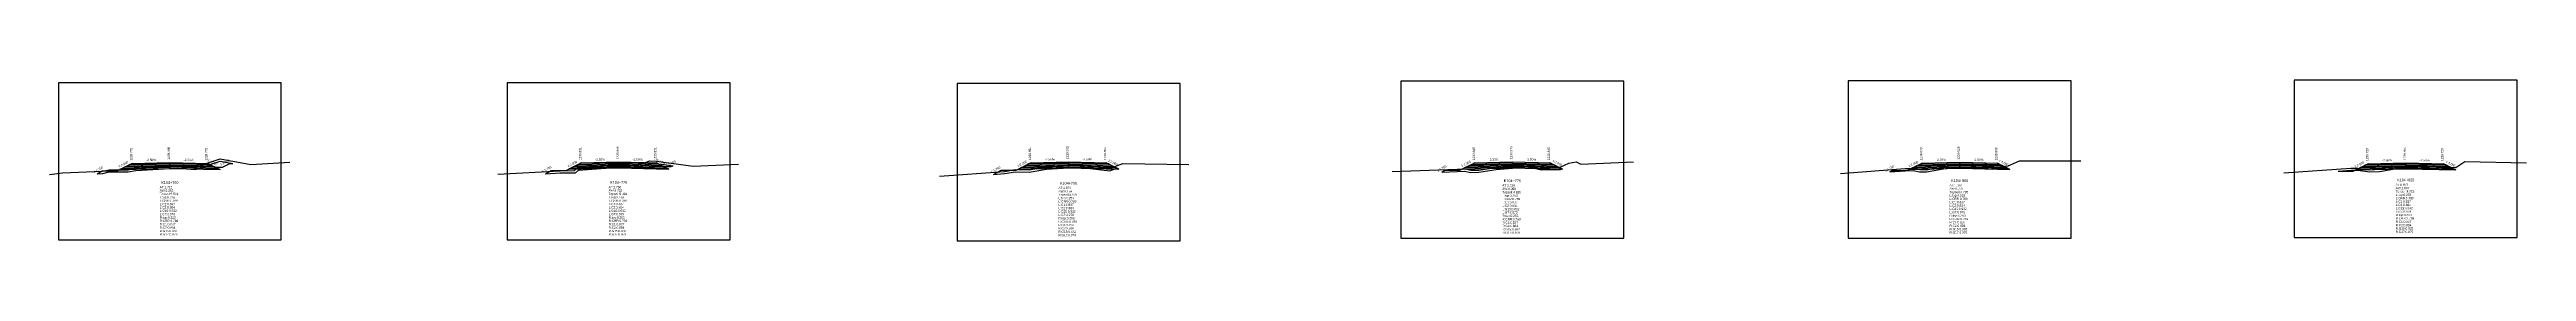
# Model space of a CAD drawing. Extents: x -7 to 78429, y 1189 to 1262.
# Drawn here: x 45926.4 to 46256.3, y 1229.4 to 1250.9 of the extents above; entities that cross this region are included whole.
import ezdxf
from ezdxf.enums import TextEntityAlignment as Align

# ---------------------------------------------------------------- set-up
doc = ezdxf.new("R2010")
doc.units = 0

msp = doc.modelspace()

# ---------------------------------------------------------------- linework, layer by layer
at = {"layer": 'A4_BORDER', "color": 7}
for points in [[(45927.555, 1229.536), (45957.255, 1229.536), (45957.255, 1250.536), (45927.555, 1250.536), (45927.555, 1229.536)], [(45987.352, 1229.537), (46017.052, 1229.537), (46017.052, 1250.537), (45987.352, 1250.537), (45987.352, 1229.537)], [(46047.268, 1229.437), (46076.968, 1229.437), (46076.968, 1250.437), (46047.268, 1250.437), (46047.268, 1229.437)], [(46106.386, 1229.761), (46136.086, 1229.761), (46136.086, 1250.761), (46106.386, 1250.761), (46106.386, 1229.761)], [(46165.966, 1229.787), (46195.666, 1229.787), (46195.666, 1250.787), (46165.966, 1250.787), (46165.966, 1229.787)], [(46225.387, 1229.872), (46255.087, 1229.872), (46255.087, 1250.872), (46225.387, 1250.872), (46225.387, 1229.872)]]:
    msp.add_lwpolyline(points, dxfattribs=at)
at = {"layer": 'CLEAR_GROUND', "color": 8}
for points in [[(45932.725, 1238.386), (45933.476, 1238.415), (45934.342, 1238.62), (45936.867, 1238.618), (45937.865, 1238.822), (45942.422, 1239.076), (45943.369, 1239.118), (45945.808, 1238.963), (45949.112, 1240.086), (45950.79, 1239.775)], [(45992.425, 1238.387), (45994.401, 1238.496), (45996.418, 1238.524), (45996.823, 1238.885), (46002.233, 1239.27), (46004.659, 1239.183), (46006.4, 1239.787), (46007.214, 1239.766), (46009.45, 1239.455)], [(46052.125, 1238.287), (46053.604, 1238.399), (46055.033, 1238.659), (46056.875, 1238.596), (46059.169, 1239.006), (46062.146, 1239.187), (46063.878, 1239.224), (46067.596, 1238.769), (46068.551, 1239.137)], [(46111.825, 1238.611), (46113.891, 1238.68), (46114.909, 1238.723), (46115.656, 1238.559), (46116.785, 1238.579), (46119.06, 1238.942), (46121.268, 1239.141), (46123.866, 1239.158), (46125.173, 1238.918), (46127.655, 1238.956), (46127.841, 1239.042)], [(46171.525, 1238.637), (46173.562, 1238.793), (46174.614, 1238.801), (46175.479, 1238.649), (46176.392, 1238.624), (46179.167, 1239.113), (46180.827, 1239.233), (46183.762, 1239.229), (46185.204, 1238.977), (46187.165, 1239.128)], [(46231.225, 1238.722), (46232.939, 1238.842), (46233.846, 1238.843), (46235.448, 1238.618), (46236.752, 1238.677), (46239.063, 1239.098), (46240.27, 1239.181), (46243.101, 1239.189), (46244.763, 1238.961), (46246.825, 1238.935)]]:
    msp.add_lwpolyline(points, dxfattribs=at)
at = {"layer": 'DESIGN_ROAD_TRIMMED', "color": 1}
for points in [[(45932.725, 1238.386), (45933.405, 1238.775), (45935.405, 1238.775), (45937.405, 1239.775), (45937.405, 1239.775), (45937.3, 1239.722), (45937.3, 1239.722), (45936.984, 1239.564), (45936.984, 1239.564), (45936.669, 1239.407), (45936.669, 1239.407), (45936.353, 1239.249), (45936.353, 1239.249), (45936.037, 1239.091), (45936.037, 1239.091), (45935.721, 1238.933), (45942.405, 1239.1), (45942.405, 1239.25), (45942.405, 1239.25), (45942.405, 1239.4), (45942.405, 1239.4), (45942.405, 1239.55), (45942.405, 1239.55), (45942.405, 1239.7), (45942.405, 1239.7), (45942.405, 1239.85), (45942.405, 1239.85), (45942.405, 1239.9), (45942.405, 1239.9), (45942.405, 1239.9), (45942.405, 1239.9), (45942.405, 1239.9), (45942.405, 1239.85), (45942.405, 1239.85), (45942.405, 1239.7), (45942.405, 1239.7), (45942.405, 1239.55), (45942.405, 1239.55), (45942.405, 1239.4), (45942.405, 1239.4), (45942.405, 1239.25), (45942.405, 1239.25), (45942.405, 1239.1), (45949.09, 1238.933), (45948.774, 1239.091), (45948.774, 1239.091), (45948.458, 1239.249), (45948.458, 1239.249), (45948.142, 1239.407), (45948.142, 1239.407), (45947.827, 1239.564), (45947.827, 1239.564), (45947.511, 1239.722), (45947.511, 1239.722), (45947.405, 1239.775), (45947.405, 1239.775), (45948.405, 1239.275), (45949.405, 1239.275), (45950.405, 1239.775), (45950.79, 1239.775)], [(45992.425, 1238.387), (45993.202, 1238.831), (45995.202, 1238.831), (45997.202, 1239.831), (45997.202, 1239.831), (45997.097, 1239.778), (45997.097, 1239.778), (45996.781, 1239.62), (45996.781, 1239.62), (45996.465, 1239.463), (45996.465, 1239.463), (45996.149, 1239.305), (45996.149, 1239.305), (45995.833, 1239.147), (45995.833, 1239.147), (45995.518, 1238.989), (46002.202, 1239.156), (46002.202, 1239.306), (46002.202, 1239.306), (46002.202, 1239.456), (46002.202, 1239.456), (46002.202, 1239.606), (46002.202, 1239.606), (46002.202, 1239.756), (46002.202, 1239.756), (46002.202, 1239.906), (46002.202, 1239.906), (46002.202, 1239.956), (46002.202, 1239.956), (46002.202, 1239.956), (46002.202, 1239.956), (46002.202, 1239.956), (46002.202, 1239.906), (46002.202, 1239.906), (46002.202, 1239.756), (46002.202, 1239.756), (46002.202, 1239.606), (46002.202, 1239.606), (46002.202, 1239.456), (46002.202, 1239.456), (46002.202, 1239.306), (46002.202, 1239.306), (46002.202, 1239.156), (46008.886, 1238.989), (46008.57, 1239.147), (46008.57, 1239.147), (46008.255, 1239.305), (46008.255, 1239.305), (46007.939, 1239.463), (46007.939, 1239.463), (46007.623, 1239.62), (46007.623, 1239.62), (46007.307, 1239.778), (46007.307, 1239.778), (46007.202, 1239.831), (46007.202, 1239.831), (46008.202, 1239.331), (46009.202, 1239.331), (46009.45, 1239.455)], [(46052.125, 1238.287), (46053.118, 1238.854), (46055.118, 1238.854), (46057.118, 1239.854), (46057.118, 1239.854), (46057.012, 1239.801), (46057.012, 1239.801), (46056.696, 1239.643), (46056.696, 1239.643), (46056.381, 1239.486), (46056.381, 1239.486), (46056.065, 1239.328), (46056.065, 1239.328), (46055.749, 1239.17), (46055.749, 1239.17), (46055.433, 1239.012), (46062.118, 1239.179), (46062.118, 1239.329), (46062.118, 1239.329), (46062.118, 1239.479), (46062.118, 1239.479), (46062.118, 1239.629), (46062.118, 1239.629), (46062.118, 1239.779), (46062.118, 1239.779), (46062.118, 1239.929), (46062.118, 1239.929), (46062.118, 1239.979), (46062.118, 1239.979), (46062.118, 1239.979), (46062.118, 1239.979), (46062.118, 1239.979), (46062.118, 1239.929), (46062.118, 1239.929), (46062.118, 1239.779), (46062.118, 1239.779), (46062.118, 1239.629), (46062.118, 1239.629), (46062.118, 1239.479), (46062.118, 1239.479), (46062.118, 1239.329), (46062.118, 1239.329), (46062.118, 1239.179), (46068.802, 1239.012), (46068.486, 1239.17), (46068.486, 1239.17), (46068.17, 1239.328), (46068.17, 1239.328), (46067.854, 1239.486), (46067.854, 1239.486), (46067.539, 1239.643), (46067.539, 1239.643), (46067.223, 1239.801), (46067.223, 1239.801), (46067.118, 1239.854), (46067.118, 1239.854), (46068.551, 1239.137)], [(46111.825, 1238.611), (46112.236, 1238.845), (46114.236, 1238.845), (46116.236, 1239.845), (46116.236, 1239.845), (46116.13, 1239.792), (46116.13, 1239.792), (46115.814, 1239.634), (46115.814, 1239.634), (46115.499, 1239.477), (46115.499, 1239.477), (46115.183, 1239.319), (46115.183, 1239.319), (46114.867, 1239.161), (46114.867, 1239.161), (46114.551, 1239.003), (46121.236, 1239.17), (46121.236, 1239.32), (46121.236, 1239.32), (46121.236, 1239.47), (46121.236, 1239.47), (46121.236, 1239.62), (46121.236, 1239.62), (46121.236, 1239.77), (46121.236, 1239.77), (46121.236, 1239.92), (46121.236, 1239.92), (46121.236, 1239.97), (46121.236, 1239.97), (46121.236, 1239.97), (46121.236, 1239.97), (46121.236, 1239.97), (46121.236, 1239.92), (46121.236, 1239.92), (46121.236, 1239.77), (46121.236, 1239.77), (46121.236, 1239.62), (46121.236, 1239.62), (46121.236, 1239.47), (46121.236, 1239.47), (46121.236, 1239.32), (46121.236, 1239.32), (46121.236, 1239.17), (46127.92, 1239.003), (46127.604, 1239.161), (46127.604, 1239.161), (46127.288, 1239.319), (46127.288, 1239.319), (46126.972, 1239.477), (46126.972, 1239.477), (46126.657, 1239.634), (46126.657, 1239.634), (46126.341, 1239.792), (46126.341, 1239.792), (46126.236, 1239.845), (46126.236, 1239.845), (46127.841, 1239.042)], [(46171.525, 1238.637), (46171.816, 1238.803), (46173.816, 1238.803), (46175.816, 1239.803), (46175.816, 1239.803), (46175.71, 1239.75), (46175.71, 1239.75), (46175.395, 1239.592), (46175.395, 1239.592), (46175.079, 1239.435), (46175.079, 1239.435), (46174.763, 1239.277), (46174.763, 1239.277), (46174.447, 1239.119), (46174.447, 1239.119), (46174.131, 1238.961), (46180.816, 1239.128), (46180.816, 1239.278), (46180.816, 1239.278), (46180.816, 1239.428), (46180.816, 1239.428), (46180.816, 1239.578), (46180.816, 1239.578), (46180.816, 1239.728), (46180.816, 1239.728), (46180.816, 1239.878), (46180.816, 1239.878), (46180.816, 1239.928), (46180.816, 1239.928), (46180.816, 1239.928), (46180.816, 1239.928), (46180.816, 1239.928), (46180.816, 1239.878), (46180.816, 1239.878), (46180.816, 1239.728), (46180.816, 1239.728), (46180.816, 1239.578), (46180.816, 1239.578), (46180.816, 1239.428), (46180.816, 1239.428), (46180.816, 1239.278), (46180.816, 1239.278), (46180.816, 1239.128), (46187.5, 1238.961), (46187.184, 1239.119), (46187.184, 1239.119), (46186.868, 1239.277), (46186.868, 1239.277), (46186.552, 1239.435), (46186.552, 1239.435), (46186.237, 1239.592), (46186.237, 1239.592), (46185.921, 1239.75), (46185.921, 1239.75), (46185.816, 1239.803), (46185.816, 1239.803), (46187.165, 1239.128)], [(46231.225, 1238.722), (46231.237, 1238.729), (46233.237, 1238.729), (46235.237, 1239.729), (46235.237, 1239.729), (46235.132, 1239.676), (46235.132, 1239.676), (46234.816, 1239.518), (46234.816, 1239.518), (46234.5, 1239.361), (46234.5, 1239.361), (46234.184, 1239.203), (46234.184, 1239.203), (46233.869, 1239.045), (46233.869, 1239.045), (46233.553, 1238.887), (46240.237, 1239.054), (46240.237, 1239.204), (46240.237, 1239.204), (46240.237, 1239.354), (46240.237, 1239.354), (46240.237, 1239.504), (46240.237, 1239.504), (46240.237, 1239.654), (46240.237, 1239.654), (46240.237, 1239.804), (46240.237, 1239.804), (46240.237, 1239.854), (46240.237, 1239.854), (46240.237, 1239.854), (46240.237, 1239.854), (46240.237, 1239.854), (46240.237, 1239.804), (46240.237, 1239.804), (46240.237, 1239.654), (46240.237, 1239.654), (46240.237, 1239.504), (46240.237, 1239.504), (46240.237, 1239.354), (46240.237, 1239.354), (46240.237, 1239.204), (46240.237, 1239.204), (46240.237, 1239.054), (46246.921, 1238.887), (46246.605, 1239.045), (46246.605, 1239.045), (46246.29, 1239.203), (46246.29, 1239.203), (46245.974, 1239.361), (46245.974, 1239.361), (46245.658, 1239.518), (46245.658, 1239.518), (46245.342, 1239.676), (46245.342, 1239.676), (46245.237, 1239.729), (46245.237, 1239.729), (46246.825, 1238.935)]]:
    msp.add_lwpolyline(points, dxfattribs=at)
at = {"layer": 'FINISHED_ROAD', "color": 2}
for points in [[(45933.405, 1238.775), (45935.405, 1238.775), (45937.405, 1239.775), (45937.405, 1239.775), (45942.405, 1239.9), (45947.405, 1239.775), (45947.405, 1239.775), (45948.405, 1239.275), (45949.405, 1239.275), (45950.405, 1239.775)], [(45993.202, 1238.831), (45995.202, 1238.831), (45997.202, 1239.831), (45997.202, 1239.831), (46002.202, 1239.956), (46007.202, 1239.831), (46007.202, 1239.831), (46008.202, 1239.331), (46009.202, 1239.331)], [(46053.118, 1238.854), (46055.118, 1238.854), (46057.118, 1239.854), (46057.118, 1239.854), (46062.118, 1239.979), (46067.118, 1239.854), (46067.118, 1239.854)], [(46112.236, 1238.845), (46114.236, 1238.845), (46116.236, 1239.845), (46116.236, 1239.845), (46121.236, 1239.97), (46126.236, 1239.845), (46126.236, 1239.845)], [(46171.816, 1238.803), (46173.816, 1238.803), (46175.816, 1239.803), (46175.816, 1239.803), (46180.816, 1239.928), (46185.816, 1239.803), (46185.816, 1239.803)], [(46231.237, 1238.729), (46233.237, 1238.729), (46235.237, 1239.729), (46235.237, 1239.729), (46240.237, 1239.854), (46245.237, 1239.729), (46245.237, 1239.729)]]:
    msp.add_lwpolyline(points, dxfattribs=at)
at = {"layer": 'LAYER_0', "color": 4}
for points in [[(45937.405, 1239.775), (45937.3, 1239.722), (45942.405, 1239.85), (45942.405, 1239.9)], [(45997.202, 1239.831), (45997.097, 1239.778), (46002.202, 1239.906), (46002.202, 1239.956)], [(46057.118, 1239.854), (46057.012, 1239.801), (46062.118, 1239.929), (46062.118, 1239.979)], [(46116.236, 1239.845), (46116.13, 1239.792), (46121.236, 1239.92), (46121.236, 1239.97)], [(46175.816, 1239.803), (46175.71, 1239.75), (46180.816, 1239.878), (46180.816, 1239.928)], [(46235.237, 1239.729), (46235.132, 1239.676), (46240.237, 1239.804), (46240.237, 1239.854)]]:
    msp.add_lwpolyline(points, dxfattribs=at)
at = {"layer": 'LAYER_1', "color": 4}
for points in [[(45937.3, 1239.722), (45936.984, 1239.564), (45942.405, 1239.7), (45942.405, 1239.85)], [(45997.097, 1239.778), (45996.781, 1239.62), (46002.202, 1239.756), (46002.202, 1239.906)], [(46057.012, 1239.801), (46056.696, 1239.643), (46062.118, 1239.779), (46062.118, 1239.929)], [(46116.13, 1239.792), (46115.814, 1239.634), (46121.236, 1239.77), (46121.236, 1239.92)], [(46175.71, 1239.75), (46175.395, 1239.592), (46180.816, 1239.728), (46180.816, 1239.878)], [(46235.132, 1239.676), (46234.816, 1239.518), (46240.237, 1239.654), (46240.237, 1239.804)]]:
    msp.add_lwpolyline(points, dxfattribs=at)
at = {"layer": 'LAYER_10', "color": 6}
for points in [[(45948.458, 1239.249), (45948.774, 1239.091), (45942.405, 1239.25), (45942.405, 1239.4)], [(46008.255, 1239.305), (46008.57, 1239.147), (46002.202, 1239.306), (46002.202, 1239.456)], [(46068.17, 1239.328), (46068.486, 1239.17), (46062.118, 1239.329), (46062.118, 1239.479)], [(46127.288, 1239.319), (46127.604, 1239.161), (46121.236, 1239.32), (46121.236, 1239.47)], [(46186.868, 1239.277), (46187.184, 1239.119), (46180.816, 1239.278), (46180.816, 1239.428)], [(46246.29, 1239.203), (46246.605, 1239.045), (46240.237, 1239.204), (46240.237, 1239.354)]]:
    msp.add_lwpolyline(points, dxfattribs=at)
at = {"layer": 'LAYER_11', "color": 6}
for points in [[(45948.774, 1239.091), (45949.09, 1238.933), (45942.405, 1239.1), (45942.405, 1239.25)], [(46008.57, 1239.147), (46008.886, 1238.989), (46002.202, 1239.156), (46002.202, 1239.306)], [(46068.486, 1239.17), (46068.802, 1239.012), (46062.118, 1239.179), (46062.118, 1239.329)], [(46127.604, 1239.161), (46127.92, 1239.003), (46121.236, 1239.17), (46121.236, 1239.32)], [(46187.184, 1239.119), (46187.5, 1238.961), (46180.816, 1239.128), (46180.816, 1239.278)], [(46246.605, 1239.045), (46246.921, 1238.887), (46240.237, 1239.054), (46240.237, 1239.204)]]:
    msp.add_lwpolyline(points, dxfattribs=at)
at = {"layer": 'LAYER_2', "color": 4}
for points in [[(45936.984, 1239.564), (45936.669, 1239.407), (45942.405, 1239.55), (45942.405, 1239.7)], [(45996.781, 1239.62), (45996.465, 1239.463), (46002.202, 1239.606), (46002.202, 1239.756)], [(46056.696, 1239.643), (46056.381, 1239.486), (46062.118, 1239.629), (46062.118, 1239.779)], [(46115.814, 1239.634), (46115.499, 1239.477), (46121.236, 1239.62), (46121.236, 1239.77)], [(46175.395, 1239.592), (46175.079, 1239.435), (46180.816, 1239.578), (46180.816, 1239.728)], [(46234.816, 1239.518), (46234.5, 1239.361), (46240.237, 1239.504), (46240.237, 1239.654)]]:
    msp.add_lwpolyline(points, dxfattribs=at)
at = {"layer": 'LAYER_3', "color": 4}
for points in [[(45936.669, 1239.407), (45936.353, 1239.249), (45942.405, 1239.4), (45942.405, 1239.55)], [(45996.465, 1239.463), (45996.149, 1239.305), (46002.202, 1239.456), (46002.202, 1239.606)], [(46056.381, 1239.486), (46056.065, 1239.328), (46062.118, 1239.479), (46062.118, 1239.629)], [(46115.499, 1239.477), (46115.183, 1239.319), (46121.236, 1239.47), (46121.236, 1239.62)], [(46175.079, 1239.435), (46174.763, 1239.277), (46180.816, 1239.428), (46180.816, 1239.578)], [(46234.5, 1239.361), (46234.184, 1239.203), (46240.237, 1239.354), (46240.237, 1239.504)]]:
    msp.add_lwpolyline(points, dxfattribs=at)
at = {"layer": 'LAYER_4', "color": 4}
for points in [[(45936.353, 1239.249), (45936.037, 1239.091), (45942.405, 1239.25), (45942.405, 1239.4)], [(45996.149, 1239.305), (45995.833, 1239.147), (46002.202, 1239.306), (46002.202, 1239.456)], [(46056.065, 1239.328), (46055.749, 1239.17), (46062.118, 1239.329), (46062.118, 1239.479)], [(46115.183, 1239.319), (46114.867, 1239.161), (46121.236, 1239.32), (46121.236, 1239.47)], [(46174.763, 1239.277), (46174.447, 1239.119), (46180.816, 1239.278), (46180.816, 1239.428)], [(46234.184, 1239.203), (46233.869, 1239.045), (46240.237, 1239.204), (46240.237, 1239.354)]]:
    msp.add_lwpolyline(points, dxfattribs=at)
at = {"layer": 'LAYER_5', "color": 4}
for points in [[(45936.037, 1239.091), (45935.721, 1238.933), (45942.405, 1239.1), (45942.405, 1239.25)], [(45995.833, 1239.147), (45995.518, 1238.989), (46002.202, 1239.156), (46002.202, 1239.306)], [(46055.749, 1239.17), (46055.433, 1239.012), (46062.118, 1239.179), (46062.118, 1239.329)], [(46114.867, 1239.161), (46114.551, 1239.003), (46121.236, 1239.17), (46121.236, 1239.32)], [(46174.447, 1239.119), (46174.131, 1238.961), (46180.816, 1239.128), (46180.816, 1239.278)], [(46233.869, 1239.045), (46233.553, 1238.887), (46240.237, 1239.054), (46240.237, 1239.204)]]:
    msp.add_lwpolyline(points, dxfattribs=at)
at = {"layer": 'LAYER_6', "color": 6}
for points in [[(45947.405, 1239.775), (45947.511, 1239.722), (45942.405, 1239.85), (45942.405, 1239.9)], [(46007.202, 1239.831), (46007.307, 1239.778), (46002.202, 1239.906), (46002.202, 1239.956)], [(46067.118, 1239.854), (46067.223, 1239.801), (46062.118, 1239.929), (46062.118, 1239.979)], [(46126.236, 1239.845), (46126.341, 1239.792), (46121.236, 1239.92), (46121.236, 1239.97)], [(46185.816, 1239.803), (46185.921, 1239.75), (46180.816, 1239.878), (46180.816, 1239.928)], [(46245.237, 1239.729), (46245.342, 1239.676), (46240.237, 1239.804), (46240.237, 1239.854)]]:
    msp.add_lwpolyline(points, dxfattribs=at)
at = {"layer": 'LAYER_7', "color": 6}
for points in [[(45947.511, 1239.722), (45947.827, 1239.564), (45942.405, 1239.7), (45942.405, 1239.85)], [(46007.307, 1239.778), (46007.623, 1239.62), (46002.202, 1239.756), (46002.202, 1239.906)], [(46067.223, 1239.801), (46067.539, 1239.643), (46062.118, 1239.779), (46062.118, 1239.929)], [(46126.341, 1239.792), (46126.657, 1239.634), (46121.236, 1239.77), (46121.236, 1239.92)], [(46185.921, 1239.75), (46186.237, 1239.592), (46180.816, 1239.728), (46180.816, 1239.878)], [(46245.342, 1239.676), (46245.658, 1239.518), (46240.237, 1239.654), (46240.237, 1239.804)]]:
    msp.add_lwpolyline(points, dxfattribs=at)
at = {"layer": 'LAYER_8', "color": 6}
for points in [[(45947.827, 1239.564), (45948.142, 1239.407), (45942.405, 1239.55), (45942.405, 1239.7)], [(46007.623, 1239.62), (46007.939, 1239.463), (46002.202, 1239.606), (46002.202, 1239.756)], [(46067.539, 1239.643), (46067.854, 1239.486), (46062.118, 1239.629), (46062.118, 1239.779)], [(46126.657, 1239.634), (46126.972, 1239.477), (46121.236, 1239.62), (46121.236, 1239.77)], [(46186.237, 1239.592), (46186.552, 1239.435), (46180.816, 1239.578), (46180.816, 1239.728)], [(46245.658, 1239.518), (46245.974, 1239.361), (46240.237, 1239.504), (46240.237, 1239.654)]]:
    msp.add_lwpolyline(points, dxfattribs=at)
at = {"layer": 'LAYER_9', "color": 6}
for points in [[(45948.142, 1239.407), (45948.458, 1239.249), (45942.405, 1239.4), (45942.405, 1239.55)], [(46007.939, 1239.463), (46008.255, 1239.305), (46002.202, 1239.456), (46002.202, 1239.606)], [(46067.854, 1239.486), (46068.17, 1239.328), (46062.118, 1239.479), (46062.118, 1239.629)], [(46126.972, 1239.477), (46127.288, 1239.319), (46121.236, 1239.47), (46121.236, 1239.62)], [(46186.552, 1239.435), (46186.868, 1239.277), (46180.816, 1239.428), (46180.816, 1239.578)], [(46245.974, 1239.361), (46246.29, 1239.203), (46240.237, 1239.354), (46240.237, 1239.504)]]:
    msp.add_lwpolyline(points, dxfattribs=at)
at = {"layer": 'NATURAL_GROUND', "color": 3}
for points in [[(45926.381, 1238.278), (45928.129, 1238.51), (45933.435, 1238.714), (45934.307, 1238.92), (45936.836, 1238.918), (45937.826, 1239.12), (45942.407, 1239.376), (45943.371, 1239.418), (45945.767, 1239.266), (45949.089, 1240.395), (45953.188, 1239.636), (45958.408, 1239.912)], [(45986.115, 1238.341), (45994.391, 1238.796), (45996.302, 1238.822), (45996.7, 1239.177), (46002.228, 1239.571), (46004.614, 1239.485), (46006.353, 1240.088), (46007.239, 1240.065), (46012.095, 1239.39), (46018.155, 1239.677)], [(46044.925, 1238.042), (46053.566, 1238.697), (46055.012, 1238.96), (46056.854, 1238.897), (46059.134, 1239.305), (46062.134, 1239.487), (46063.894, 1239.525), (46067.559, 1239.076), (46069.33, 1239.758), (46078.137, 1239.617)], [(46105.205, 1238.689), (46113.88, 1238.979), (46114.936, 1239.024), (46115.686, 1238.859), (46116.759, 1238.879), (46119.023, 1239.24), (46121.254, 1239.441), (46123.893, 1239.458), (46125.198, 1239.219), (46127.587, 1239.255), (46128.753, 1239.793), (46129.715, 1239.958), (46130.329, 1239.661), (46137.372, 1239.993)], [(46164.927, 1238.432), (46173.55, 1239.093), (46174.639, 1239.101), (46175.51, 1238.948), (46176.37, 1238.925), (46179.13, 1239.411), (46180.817, 1239.533), (46183.789, 1239.529), (46185.219, 1239.279), (46187.252, 1239.436), (46188.772, 1240.103), (46196.945, 1240.109)], [(46224.012, 1238.518), (46232.928, 1239.142), (46233.867, 1239.143), (46235.462, 1238.919), (46236.718, 1238.976), (46239.026, 1239.396), (46240.259, 1239.481), (46243.121, 1239.489), (46244.785, 1239.261), (46246.888, 1239.234), (46248.108, 1240.029), (46256.308, 1239.856)]]:
    msp.add_lwpolyline(points, dxfattribs=at)
at = {"layer": 'STRUCTURE_LEFT', "color": 4}
for points in [[(45937.405, 1239.775), (45937.3, 1239.722), (45937.3, 1239.722), (45936.984, 1239.564), (45936.984, 1239.564), (45936.669, 1239.407), (45936.669, 1239.407), (45936.353, 1239.249), (45936.353, 1239.249), (45936.037, 1239.091), (45936.037, 1239.091), (45935.721, 1238.933), (45942.405, 1239.1), (45942.405, 1239.25), (45942.405, 1239.25), (45942.405, 1239.4), (45942.405, 1239.4), (45942.405, 1239.55), (45942.405, 1239.55), (45942.405, 1239.7), (45942.405, 1239.7), (45942.405, 1239.85), (45942.405, 1239.85), (45942.405, 1239.9), (45942.405, 1239.9)], [(45997.202, 1239.831), (45997.097, 1239.778), (45997.097, 1239.778), (45996.781, 1239.62), (45996.781, 1239.62), (45996.465, 1239.463), (45996.465, 1239.463), (45996.149, 1239.305), (45996.149, 1239.305), (45995.833, 1239.147), (45995.833, 1239.147), (45995.518, 1238.989), (46002.202, 1239.156), (46002.202, 1239.306), (46002.202, 1239.306), (46002.202, 1239.456), (46002.202, 1239.456), (46002.202, 1239.606), (46002.202, 1239.606), (46002.202, 1239.756), (46002.202, 1239.756), (46002.202, 1239.906), (46002.202, 1239.906), (46002.202, 1239.956), (46002.202, 1239.956)], [(46057.118, 1239.854), (46057.012, 1239.801), (46057.012, 1239.801), (46056.696, 1239.643), (46056.696, 1239.643), (46056.381, 1239.486), (46056.381, 1239.486), (46056.065, 1239.328), (46056.065, 1239.328), (46055.749, 1239.17), (46055.749, 1239.17), (46055.433, 1239.012), (46062.118, 1239.179), (46062.118, 1239.329), (46062.118, 1239.329), (46062.118, 1239.479), (46062.118, 1239.479), (46062.118, 1239.629), (46062.118, 1239.629), (46062.118, 1239.779), (46062.118, 1239.779), (46062.118, 1239.929), (46062.118, 1239.929), (46062.118, 1239.979), (46062.118, 1239.979)], [(46116.236, 1239.845), (46116.13, 1239.792), (46116.13, 1239.792), (46115.814, 1239.634), (46115.814, 1239.634), (46115.499, 1239.477), (46115.499, 1239.477), (46115.183, 1239.319), (46115.183, 1239.319), (46114.867, 1239.161), (46114.867, 1239.161), (46114.551, 1239.003), (46121.236, 1239.17), (46121.236, 1239.32), (46121.236, 1239.32), (46121.236, 1239.47), (46121.236, 1239.47), (46121.236, 1239.62), (46121.236, 1239.62), (46121.236, 1239.77), (46121.236, 1239.77), (46121.236, 1239.92), (46121.236, 1239.92), (46121.236, 1239.97), (46121.236, 1239.97)], [(46175.816, 1239.803), (46175.71, 1239.75), (46175.71, 1239.75), (46175.395, 1239.592), (46175.395, 1239.592), (46175.079, 1239.435), (46175.079, 1239.435), (46174.763, 1239.277), (46174.763, 1239.277), (46174.447, 1239.119), (46174.447, 1239.119), (46174.131, 1238.961), (46180.816, 1239.128), (46180.816, 1239.278), (46180.816, 1239.278), (46180.816, 1239.428), (46180.816, 1239.428), (46180.816, 1239.578), (46180.816, 1239.578), (46180.816, 1239.728), (46180.816, 1239.728), (46180.816, 1239.878), (46180.816, 1239.878), (46180.816, 1239.928), (46180.816, 1239.928)], [(46235.237, 1239.729), (46235.132, 1239.676), (46235.132, 1239.676), (46234.816, 1239.518), (46234.816, 1239.518), (46234.5, 1239.361), (46234.5, 1239.361), (46234.184, 1239.203), (46234.184, 1239.203), (46233.869, 1239.045), (46233.869, 1239.045), (46233.553, 1238.887), (46240.237, 1239.054), (46240.237, 1239.204), (46240.237, 1239.204), (46240.237, 1239.354), (46240.237, 1239.354), (46240.237, 1239.504), (46240.237, 1239.504), (46240.237, 1239.654), (46240.237, 1239.654), (46240.237, 1239.804), (46240.237, 1239.804), (46240.237, 1239.854), (46240.237, 1239.854)]]:
    msp.add_lwpolyline(points, dxfattribs=at)
at = {"layer": 'STRUCTURE_RIGHT', "color": 6}
for points in [[(45942.405, 1239.9), (45942.405, 1239.9), (45942.405, 1239.85), (45942.405, 1239.85), (45942.405, 1239.7), (45942.405, 1239.7), (45942.405, 1239.55), (45942.405, 1239.55), (45942.405, 1239.4), (45942.405, 1239.4), (45942.405, 1239.25), (45942.405, 1239.25), (45942.405, 1239.1), (45949.09, 1238.933), (45948.774, 1239.091), (45948.774, 1239.091), (45948.458, 1239.249), (45948.458, 1239.249), (45948.142, 1239.407), (45948.142, 1239.407), (45947.827, 1239.564), (45947.827, 1239.564), (45947.511, 1239.722), (45947.511, 1239.722), (45947.405, 1239.775)], [(46002.202, 1239.956), (46002.202, 1239.956), (46002.202, 1239.906), (46002.202, 1239.906), (46002.202, 1239.756), (46002.202, 1239.756), (46002.202, 1239.606), (46002.202, 1239.606), (46002.202, 1239.456), (46002.202, 1239.456), (46002.202, 1239.306), (46002.202, 1239.306), (46002.202, 1239.156), (46008.886, 1238.989), (46008.57, 1239.147), (46008.57, 1239.147), (46008.255, 1239.305), (46008.255, 1239.305), (46007.939, 1239.463), (46007.939, 1239.463), (46007.623, 1239.62), (46007.623, 1239.62), (46007.307, 1239.778), (46007.307, 1239.778), (46007.202, 1239.831)], [(46062.118, 1239.979), (46062.118, 1239.979), (46062.118, 1239.929), (46062.118, 1239.929), (46062.118, 1239.779), (46062.118, 1239.779), (46062.118, 1239.629), (46062.118, 1239.629), (46062.118, 1239.479), (46062.118, 1239.479), (46062.118, 1239.329), (46062.118, 1239.329), (46062.118, 1239.179), (46068.802, 1239.012), (46068.486, 1239.17), (46068.486, 1239.17), (46068.17, 1239.328), (46068.17, 1239.328), (46067.854, 1239.486), (46067.854, 1239.486), (46067.539, 1239.643), (46067.539, 1239.643), (46067.223, 1239.801), (46067.223, 1239.801), (46067.118, 1239.854)], [(46121.236, 1239.97), (46121.236, 1239.97), (46121.236, 1239.92), (46121.236, 1239.92), (46121.236, 1239.77), (46121.236, 1239.77), (46121.236, 1239.62), (46121.236, 1239.62), (46121.236, 1239.47), (46121.236, 1239.47), (46121.236, 1239.32), (46121.236, 1239.32), (46121.236, 1239.17), (46127.92, 1239.003), (46127.604, 1239.161), (46127.604, 1239.161), (46127.288, 1239.319), (46127.288, 1239.319), (46126.972, 1239.477), (46126.972, 1239.477), (46126.657, 1239.634), (46126.657, 1239.634), (46126.341, 1239.792), (46126.341, 1239.792), (46126.236, 1239.845)], [(46180.816, 1239.928), (46180.816, 1239.928), (46180.816, 1239.878), (46180.816, 1239.878), (46180.816, 1239.728), (46180.816, 1239.728), (46180.816, 1239.578), (46180.816, 1239.578), (46180.816, 1239.428), (46180.816, 1239.428), (46180.816, 1239.278), (46180.816, 1239.278), (46180.816, 1239.128), (46187.5, 1238.961), (46187.184, 1239.119), (46187.184, 1239.119), (46186.868, 1239.277), (46186.868, 1239.277), (46186.552, 1239.435), (46186.552, 1239.435), (46186.237, 1239.592), (46186.237, 1239.592), (46185.921, 1239.75), (46185.921, 1239.75), (46185.816, 1239.803)], [(46240.237, 1239.854), (46240.237, 1239.854), (46240.237, 1239.804), (46240.237, 1239.804), (46240.237, 1239.654), (46240.237, 1239.654), (46240.237, 1239.504), (46240.237, 1239.504), (46240.237, 1239.354), (46240.237, 1239.354), (46240.237, 1239.204), (46240.237, 1239.204), (46240.237, 1239.054), (46246.921, 1238.887), (46246.605, 1239.045), (46246.605, 1239.045), (46246.29, 1239.203), (46246.29, 1239.203), (46245.974, 1239.361), (46245.974, 1239.361), (46245.658, 1239.518), (46245.658, 1239.518), (46245.342, 1239.676), (46245.342, 1239.676), (46245.237, 1239.729)]]:
    msp.add_lwpolyline(points, dxfattribs=at)

# ---------------------------------------------------------------- texts
at = {"layer": 'INFO_TEXT'}
for s, p in [('AT:1.713', (45941.055, 1236.436)), ('AW:2.393', (45941.055, 1235.986)), ('Topsoil:5.501', (45941.055, 1235.536)), ('L:top:0.253', (45941.055, 1235.086)), ('L:CRR:0.789', (45941.055, 1234.636)), ('L:C1:0.837', (45941.055, 1234.186)), ('L:C2:0.884', (45941.055, 1233.736)), ('AT:1.750', (46000.852, 1236.437)), ('AW:2.733', (46000.852, 1235.987)), ('Topsoil:5.191', (46000.852, 1235.537)), ('L:top:0.253', (46000.852, 1235.087)), ('L:CRR:0.789', (46000.852, 1234.637)), ('L:C1:0.837', (46000.852, 1234.187)), ('L:C2:0.884', (46000.852, 1233.737)), ('AT:2.876', (46060.768, 1236.337)), ('AW:0.159', (46060.768, 1235.887)), ('Topsoil:4.978', (46060.768, 1235.437)), ('L:top:0.253', (46060.768, 1234.987)), ('L:CRR:0.789', (46060.768, 1234.537)), ('L:C1:0.837', (46060.768, 1234.087)), ('L:C2:0.884', (46060.768, 1233.637)), ('AT:2.729', (46119.886, 1236.661)), ('AW:0.058', (46119.886, 1236.211)), ('Topsoil:4.835', (46119.886, 1235.761)), ('L:top:0.253', (46119.886, 1235.311)), ('L:CRR:0.789', (46119.886, 1234.861)), ('L:C1:0.837', (46119.886, 1234.411)), ('L:C2:0.884', (46119.886, 1233.961)), ('AT:1.352', (46179.466, 1236.687)), ('AW:0.775', (46179.466, 1236.237)), ('Topsoil:4.720', (46179.466, 1235.787)), ('L:top:0.253', (46179.466, 1235.337)), ('L:CRR:0.789', (46179.466, 1234.887)), ('L:C1:0.837', (46179.466, 1234.437)), ('L:C2:0.884', (46179.466, 1233.987)), ('AT:0.973', (46238.887, 1236.772)), ('AW:1.007', (46238.887, 1236.322)), ('Topsoil:4.703', (46238.887, 1235.872)), ('L:top:0.253', (46238.887, 1235.422)), ('L:CRR:0.789', (46238.887, 1234.972)), ('L:C1:0.837', (46238.887, 1234.522)), ('L:C2:0.884', (46238.887, 1234.072)), ('L:G15:0.932', (45941.055, 1233.286)), ('L:G7:0.979', (45941.055, 1232.836)), ('R:top:0.253', (45941.055, 1232.386)), ('R:CRR:0.789', (45941.055, 1231.936)), ('R:C1:0.837', (45941.055, 1231.486)), ('R:C2:0.884', (45941.055, 1231.036)), ('R:G15:0.932', (45941.055, 1230.586)), ('L:G15:0.932', (46000.852, 1233.287)), ('L:G7:0.979', (46000.852, 1232.837)), ('R:top:0.253', (46000.852, 1232.387)), ('R:CRR:0.789', (46000.852, 1231.937)), ('R:C1:0.837', (46000.852, 1231.487)), ('R:C2:0.884', (46000.852, 1231.037)), ('R:G15:0.932', (46000.852, 1230.587)), ('L:G15:0.932', (46060.768, 1233.187)), ('L:G7:0.979', (46060.768, 1232.737)), ('R:top:0.253', (46060.768, 1232.287)), ('R:CRR:0.789', (46060.768, 1231.837)), ('R:C1:0.837', (46060.768, 1231.387)), ('R:C2:0.884', (46060.768, 1230.937)), ('R:G15:0.932', (46060.768, 1230.487)), ('L:G15:0.932', (46119.886, 1233.511)), ('L:G7:0.979', (46119.886, 1233.061)), ('R:top:0.253', (46119.886, 1232.611)), ('R:CRR:0.789', (46119.886, 1232.161)), ('R:C1:0.837', (46119.886, 1231.711)), ('R:C2:0.884', (46119.886, 1231.261)), ('R:G15:0.932', (46119.886, 1230.811)), ('R:G17:0.979', (46119.886, 1230.361)), ('L:G15:0.932', (46179.466, 1233.537)), ('L:G7:0.979', (46179.466, 1233.087)), ('R:top:0.253', (46179.466, 1232.637)), ('R:CRR:0.789', (46179.466, 1232.187)), ('R:C1:0.837', (46179.466, 1231.737)), ('R:C2:0.884', (46179.466, 1231.287)), ('R:G15:0.932', (46179.466, 1230.837)), ('R:G17:0.979', (46179.466, 1230.387)), ('L:G15:0.932', (46238.887, 1233.622)), ('L:G7:0.979', (46238.887, 1233.172)), ('R:top:0.253', (46238.887, 1232.722)), ('R:CRR:0.789', (46238.887, 1232.272)), ('R:C1:0.837', (46238.887, 1231.822)), ('R:C2:0.884', (46238.887, 1231.372)), ('R:G15:0.932', (46238.887, 1230.922)), ('R:G17:0.979', (46238.887, 1230.472)), ('R:G17:0.979', (45941.055, 1230.136)), ('R:G17:0.979', (46000.852, 1230.137)), ('R:G17:0.979', (46060.768, 1230.037))]:
    msp.add_text(s, height=0.3, dxfattribs=at).set_placement(p)
at = {"layer": 'LEFT_TEXT_H'}
for s, p in [('1239.775', (45937.405, 1240.135)), ('1239.831', (45997.202, 1240.191)), ('1239.854', (46057.118, 1240.214)), ('1239.845', (46116.236, 1240.205)), ('1239.803', (46175.816, 1240.163)), ('1239.729', (46235.237, 1240.089))]:
    msp.add_text(s, height=0.3, rotation=90, dxfattribs=at).set_placement(p)
at = {"layer": 'POINT_TEXT_H'}
for s, p in [('1239.900', (45942.405, 1240.26)), ('1239.956', (46002.202, 1240.316)), ('1239.979', (46062.118, 1240.339)), ('1239.970', (46121.236, 1240.33)), ('1239.928', (46180.816, 1240.288)), ('1239.854', (46240.237, 1240.214))]:
    msp.add_text(s, height=0.3, rotation=90, dxfattribs=at).set_placement(p)
at = {"layer": 'RIGHT_TEXT_H'}
for s, p in [('1239.775', (45947.405, 1240.135)), ('1239.831', (46007.202, 1240.191)), ('1239.854', (46067.118, 1240.214)), ('1239.845', (46126.236, 1240.205)), ('1239.803', (46185.816, 1240.163)), ('1239.729', (46245.237, 1240.089))]:
    msp.add_text(s, height=0.3, rotation=90, dxfattribs=at).set_placement(p)
at = {"layer": 'SLOPE_left'}
for s, rotation, p in [('1:1.750', 29.745, (45932.976, 1238.737)), ('1:2.000', 26.565, (45936.325, 1239.436)), ('1:1.750', 29.745, (45992.724, 1238.765)), ('1:2.000', 26.565, (45996.121, 1239.492)), ('1:1.750', 29.745, (46052.532, 1238.727)), ('1:2.000', 26.565, (46056.037, 1239.515)), ('1:1.750', 29.745, (46111.941, 1238.884)), ('1:2.000', 26.565, (46115.155, 1239.506)), ('1:1.750', 29.745, (46171.581, 1238.876)), ('1:2.000', 26.565, (46174.735, 1239.464)), ('1:2.000', 26.565, (46234.156, 1239.39))]:
    msp.add_text(s, height=0.3, rotation=rotation, dxfattribs=at).set_placement(p, align=Align.BOTTOM_CENTER)
at = {"layer": 'SLOPE_right'}
for rotation, p in [(-26.565, (45947.986, 1239.686)), (26.565, (45949.825, 1239.686)), (-26.565, (46007.782, 1239.742)), (26.565, (46009.245, 1239.554)), (-26.565, (46067.915, 1239.657)), (-26.565, (46127.119, 1239.605)), (-26.565, (46186.571, 1239.627)), (-26.565, (46246.112, 1239.493))]:
    msp.add_text('1:2.000', height=0.3, rotation=rotation, dxfattribs=at).set_placement(p, align=Align.BOTTOM_CENTER)
at = {"layer": 'SLOPE_TEXT'}
for p in [(45939.905, 1240.078), (45944.905, 1240.078), (45999.702, 1240.133), (46004.702, 1240.133), (46059.618, 1240.157), (46064.618, 1240.157), (46118.736, 1240.148), (46123.736, 1240.148), (46178.316, 1240.106), (46183.316, 1240.106), (46237.737, 1240.032), (46242.737, 1240.032)]:
    msp.add_text('-2.50%', height=0.3, dxfattribs=at).set_placement(p, align=Align.CENTER)
at = {"layer": 'STATION_TITLE'}
for s, p in [('K104+700', (45942.405, 1237.036)), ('K104+725', (46002.202, 1237.037)), ('K104+750', (46062.118, 1236.937)), ('K104+775', (46121.236, 1237.261)), ('K104+800', (46180.816, 1237.287)), ('K104+825', (46240.237, 1237.372))]:
    msp.add_text(s, height=0.36, dxfattribs=at).set_placement(p, align=Align.CENTER)

doc.saveas('drawing.dxf')
